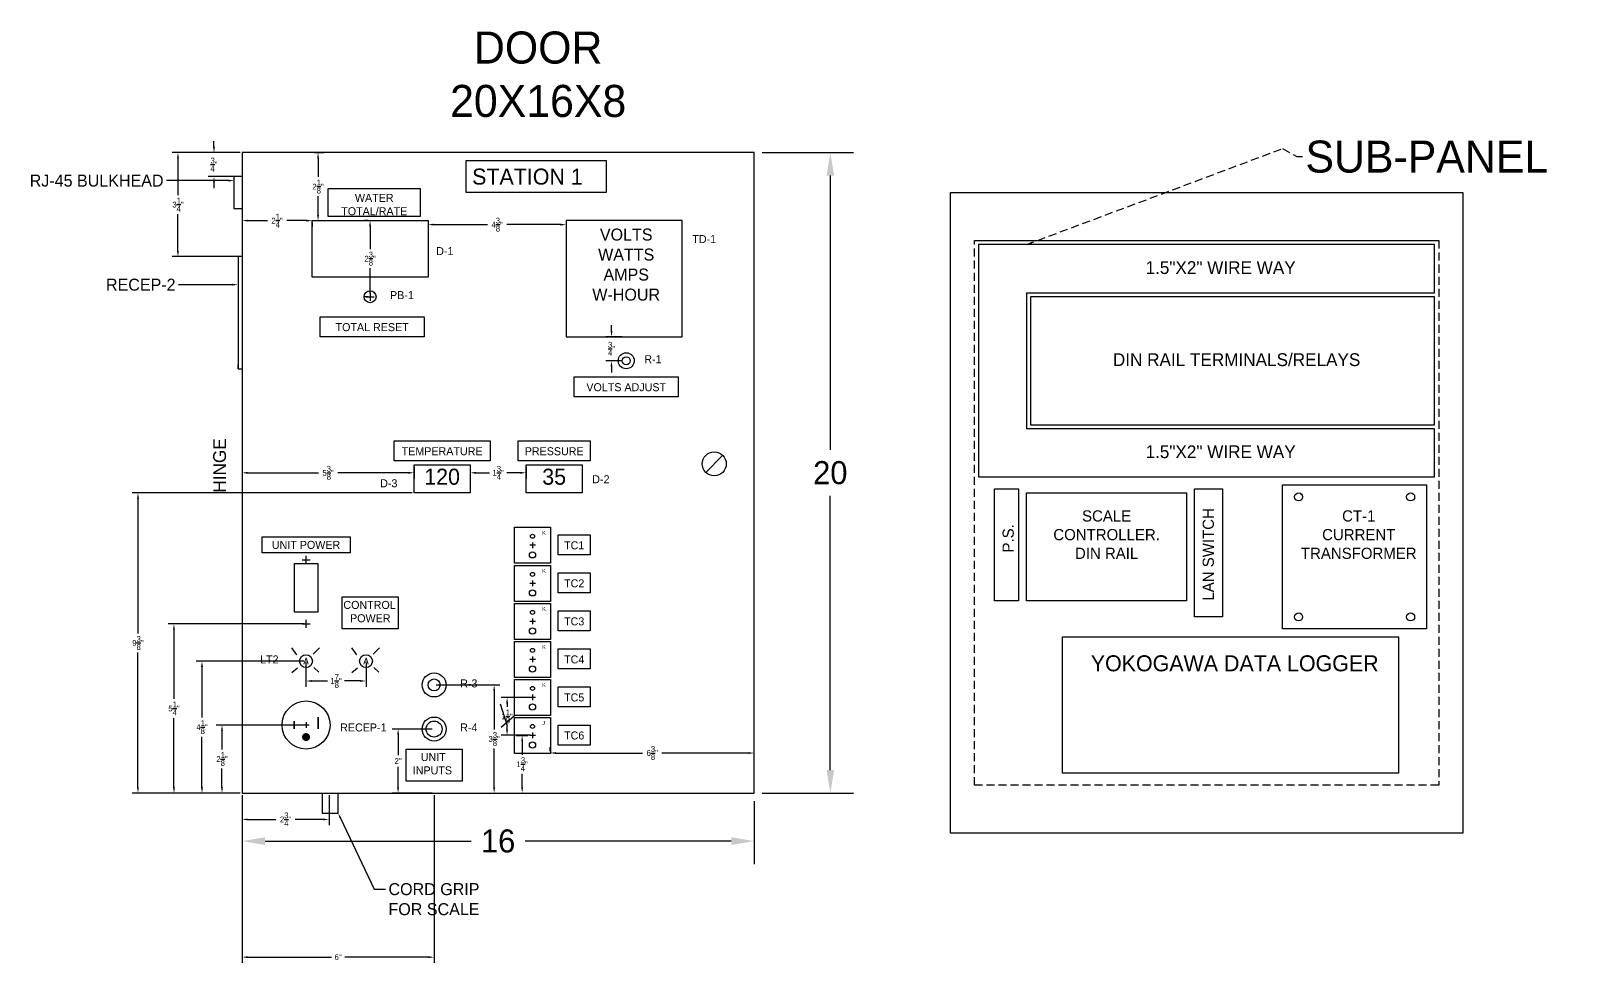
# Model space of a CAD drawing. Extents: x -159 to 139, y -25 to 155.
# Drawn here: x -159.21 to -110.74, y 65.57 to 94.67 of the extents above; entities that cross this region are included whole.
import ezdxf
from ezdxf import colors
from ezdxf.entities.mleader import LeaderData, LeaderLine
from ezdxf.enums import TextEntityAlignment as Align
from ezdxf.math import Vec2, Vec3

# ---------------------------------------------------------------- set-up
doc = ezdxf.new("R2010")
doc.units = 0
doc.header["$MEASUREMENT"] = 0
doc.linetypes.add('HIDDEN', pattern=[0.375, 0.25, -0.125])
doc.layers.get('0').update_dxf_attribs({"linetype": 'CONTINUOUS'})
doc.layers.get('DEFPOINTS').update_dxf_attribs({"linetype": 'CONTINUOUS'})
for name, color, linetype in [('COMP', 3, 'CONTINUOUS'), ('DEVICE', 5, 'CONTINUOUS'), ('DIM', 32, 'CONTINUOUS'), ('ELEC', 1, 'CONTINUOUS'), ('HIDDEN', 3, 'HIDDEN'), ('TEXT', 4, 'CONTINUOUS')]:
    doc.layers.add(name, color=color, linetype=linetype)
doc.styles.add('ROMANS', font='romans')
doc.dimstyles.get("Standard").update_dxf_attribs({"dimtxt": 0.18, "dimasz": 0.18, "dimexe": 0.18, "dimexo": 0.0625, "dimgap": 0.09, "dimtad": 0, "dimtih": 1, "dimtoh": 1, "dimdec": 3, "dimzin": 0, "dimdsep": 46, "dimlunit": 4, "dimtxsty": 'Standard', "dimcen": 0.09, "dimadec": 0, "dimazin": 0, "dimtfac": 1, "dimtdec": 3, "dimtofl": 0, "dimtmove": 0, "dimatfit": 3, "dimfxl": 1, "dimtolj": 1, "dimtzin": 0, "dimarcsym": 0})
doc.dimstyles.new('STANDARD_WS', dxfattribs={"dimscale": 20, "dimtxt": 0.18, "dimasz": 0.18, "dimexe": 0.18, "dimexo": 0.0625, "dimgap": 0.09, "dimtad": 0, "dimtih": 1, "dimtoh": 1, "dimdec": 4, "dimzin": 0, "dimdsep": 46, "dimlunit": 4, "dimtxsty": 'Standard', "dimcen": 0.09, "dimadec": 0, "dimazin": 0, "dimtfac": 1, "dimtdec": 4, "dimtofl": 0, "dimtmove": 0, "dimatfit": 3, "dimfxl": 1, "dimfrac": 2, "dimtolj": 1, "dimtzin": 0, "dimarcsym": 0})

# ---------------------------------------------------------------- blocks, each defined once
blk = doc.blocks.new('TIE')
at = {"const_width": 0.0625}
blk.add_lwpolyline([(-0.03125, 0, 1), (0.03125, 0, 1), (-0.03125, 0, 1)], format="xyb", dxfattribs=at)
blk = doc.blocks.new('*U26')
at = {"layer": 'ELEC'}
for p, q in [((0.095, 0), (-0.085, 0)), ((0, 0.093), (0, -0.085))]:
    blk.add_line(p, q, dxfattribs=at)
blk.add_lwpolyline([(-0.562, 0.562), (0.562, 0.562), (0.562, -0.562), (-0.562, -0.562)], close=True, dxfattribs=at)
for centre, radius in [((0, 0.281), 0.0625), ((0, -0.298), 0.0964)]:
    blk.add_circle(centre, radius, dxfattribs=at)
blk = doc.blocks.new('*U27')
at = {"layer": 'COMP', "color": 0, "linetype": 'ByBlock', "lineweight": -2, "transparency": 16777216}
for p in [(0, 5.9375), (0, 4.75), (0, 3.5625), (0, 2.375), (0, 1.1875), (0, 0)]:
    blk.add_blockref('*U26', p, dxfattribs=at)
blk = doc.blocks.new('*D28')
at = {"layer": 'COMP', "color": 0, "lineweight": -2, "transparency": 16777216}
for p, q in [((-152.625, 70.625), (-152.625, 68.655)), ((-136.625, 70.625), (-136.625, 68.655)), ((-151.905, 69.375), (-145.465, 69.375)), ((-137.345, 69.375), (-143.785, 69.375))]:
    blk.add_line(p, q, dxfattribs=at)
at = {"layer": 'COMP', "color": 0, "transparency": 16777216}
for points in [[(-151.905, 69.495), (-151.905, 69.255), (-152.625, 69.375)], [(-137.345, 69.495), (-137.345, 69.255), (-136.625, 69.375)]]:
    blk.add_solid(points, dxfattribs=at)
at = {"layer": 'DEFPOINTS', "color": 0, "transparency": 16777216}
for p in [(-152.625, 70.875), (-136.625, 70.875), (-136.625, 69.375)]:
    blk.add_point(p, dxfattribs=at)
at = {"layer": 'COMP', "color": 0, "transparency": 16777216, "insert": (-144.625, 69.375), "char_height": 0.72, "attachment_point": 5}
blk.add_mtext('\\A1;16', dxfattribs=at)
blk = doc.blocks.new('*D29')
at = {"layer": 'COMP', "color": 0, "lineweight": -2, "transparency": 16777216}
for p, q in [((-136.375, 90.875), (-133.53, 90.875)), ((-134.25, 90.155), (-134.25, 81.595)), ((-134.25, 71.595), (-134.25, 80.155)), ((-136.375, 70.875), (-133.53, 70.875))]:
    blk.add_line(p, q, dxfattribs=at)
at = {"layer": 'COMP', "color": 0, "transparency": 16777216}
for points in [[(-134.37, 90.155), (-134.13, 90.155), (-134.25, 90.875)], [(-134.37, 71.595), (-134.13, 71.595), (-134.25, 70.875)]]:
    blk.add_solid(points, dxfattribs=at)
at = {"layer": 'DEFPOINTS', "color": 0, "transparency": 16777216}
for p in [(-136.625, 90.875), (-134.25, 90.875), (-136.625, 70.875)]:
    blk.add_point(p, dxfattribs=at)
at = {"layer": 'COMP', "color": 0, "transparency": 16777216, "insert": (-134.25, 80.875), "char_height": 0.72, "attachment_point": 5}
blk.add_mtext('\\A1;20', dxfattribs=at)
blk = doc.blocks.new('*D35')
at = {"layer": 'DEFPOINTS', "color": 0, "transparency": 16777216}
for p in [(-152.625, 90.875), (-153.5, 90.125), (-152.625, 90.125)]:
    blk.add_point(p, dxfattribs=at)
at = {"layer": 'DIM', "color": 0, "lineweight": -2, "transparency": 16777216}
for p, q in [((-153.5, 91.055), (-153.5, 91.235)), ((-152.688, 90.875), (-153.68, 90.875)), ((-152.688, 90.125), (-153.68, 90.125)), ((-153.5, 89.945), (-153.5, 89.765))]:
    blk.add_line(p, q, dxfattribs=at)
at = {"layer": 'DIM', "color": 0, "transparency": 16777216}
for points in [[(-153.53, 91.055), (-153.47, 91.055), (-153.5, 90.875)], [(-153.53, 89.945), (-153.47, 89.945), (-153.5, 90.125)]]:
    blk.add_solid(points, dxfattribs=at)
at = {"layer": 'DIM', "color": 0, "transparency": 16777216, "insert": (-153.5, 90.5), "char_height": 0.18, "attachment_point": 5}
blk.add_mtext('\\A1;{\\H1.000000x;\\S3/4;}"', dxfattribs=at)
blk = doc.blocks.new('*D36')
at = {"layer": 'DEFPOINTS', "color": 0, "transparency": 16777216}
for p in [(-152.625, 90.875), (-154.625, 87.625), (-152.625, 87.625)]:
    blk.add_point(p, dxfattribs=at)
at = {"layer": 'DIM', "color": 0, "lineweight": -2, "transparency": 16777216}
for p, q in [((-152.687, 90.875), (-154.805, 90.875)), ((-154.625, 90.695), (-154.625, 89.55)), ((-154.625, 87.805), (-154.625, 88.95)), ((-152.687, 87.625), (-154.805, 87.625))]:
    blk.add_line(p, q, dxfattribs=at)
at = {"layer": 'DIM', "color": 0, "transparency": 16777216}
for points in [[(-154.655, 90.695), (-154.595, 90.695), (-154.625, 90.875)], [(-154.655, 87.805), (-154.595, 87.805), (-154.625, 87.625)]]:
    blk.add_solid(points, dxfattribs=at)
at = {"layer": 'DIM', "color": 0, "transparency": 16777216, "insert": (-154.625, 89.25), "char_height": 0.18, "attachment_point": 5}
blk.add_mtext('\\A1;3{\\H1.000000x;\\S1/4;}"', dxfattribs=at)
blk = doc.blocks.new('*D37')
at = {"layer": 'DEFPOINTS', "color": 0, "transparency": 16777216}
for p in [(-153.25, 73), (-150.625, 73), (-152.625, 70.875)]:
    blk.add_point(p, dxfattribs=at)
at = {"layer": 'DIM', "color": 0, "lineweight": -2, "transparency": 16777216}
for p, q in [((-150.687, 73), (-153.43, 73)), ((-153.25, 72.82), (-153.25, 72.238)), ((-153.25, 71.055), (-153.25, 71.638)), ((-152.687, 70.875), (-153.43, 70.875))]:
    blk.add_line(p, q, dxfattribs=at)
at = {"layer": 'DIM', "color": 0, "transparency": 16777216}
for points in [[(-153.28, 72.82), (-153.22, 72.82), (-153.25, 73)], [(-153.28, 71.055), (-153.22, 71.055), (-153.25, 70.875)]]:
    blk.add_solid(points, dxfattribs=at)
at = {"layer": 'DIM', "color": 0, "transparency": 16777216, "insert": (-153.25, 71.938), "char_height": 0.18, "attachment_point": 5}
blk.add_mtext('\\A1;2{\\H1.000000x;\\S1/8;}"', dxfattribs=at)
blk = doc.blocks.new('*D38')
at = {"layer": 'DEFPOINTS', "color": 0, "transparency": 16777216}
for p in [(-153.875, 74.994), (-150.627, 74.994), (-152.625, 70.875)]:
    blk.add_point(p, dxfattribs=at)
at = {"layer": 'DIM', "color": 0, "lineweight": -2, "transparency": 16777216}
for p, q in [((-150.689, 74.994), (-154.055, 74.994)), ((-153.875, 74.814), (-153.875, 73.234)), ((-153.875, 71.055), (-153.875, 72.634)), ((-152.687, 70.875), (-154.055, 70.875))]:
    blk.add_line(p, q, dxfattribs=at)
at = {"layer": 'DIM', "color": 0, "transparency": 16777216}
for points in [[(-153.905, 74.814), (-153.845, 74.814), (-153.875, 74.994)], [(-153.905, 71.055), (-153.845, 71.055), (-153.875, 70.875)]]:
    blk.add_solid(points, dxfattribs=at)
at = {"layer": 'DIM', "color": 0, "transparency": 16777216, "insert": (-153.875, 72.934), "char_height": 0.18, "attachment_point": 5}
blk.add_mtext('\\A1;4{\\H1.000000x;\\S1/8;}"', dxfattribs=at)
blk = doc.blocks.new('*D39')
at = {"layer": 'DEFPOINTS', "color": 0, "transparency": 16777216}
for p in [(-150.625, 76.155), (-154.75, 70.875), (-152.625, 70.875)]:
    blk.add_point(p, dxfattribs=at)
at = {"layer": 'DIM', "color": 0, "lineweight": -2, "transparency": 16777216}
for p, q in [((-150.688, 76.155), (-154.93, 76.155)), ((-154.75, 75.975), (-154.75, 73.815)), ((-154.75, 71.055), (-154.75, 73.215)), ((-152.687, 70.875), (-154.93, 70.875))]:
    blk.add_line(p, q, dxfattribs=at)
at = {"layer": 'DIM', "color": 0, "transparency": 16777216}
for points in [[(-154.78, 75.975), (-154.72, 75.975), (-154.75, 76.155)], [(-154.78, 71.055), (-154.72, 71.055), (-154.75, 70.875)]]:
    blk.add_solid(points, dxfattribs=at)
at = {"layer": 'DIM', "color": 0, "transparency": 16777216, "insert": (-154.75, 73.515), "char_height": 0.18, "attachment_point": 5}
blk.add_mtext('\\A1;5{\\H1.000000x;\\S1/4;}"', dxfattribs=at)
blk = doc.blocks.new('*D40')
at = {"layer": 'DEFPOINTS', "color": 0, "transparency": 16777216}
for p in [(-150.627, 74.994), (-148.752, 74.994), (-148.752, 74.375)]:
    blk.add_point(p, dxfattribs=at)
at = {"layer": 'DIM', "color": 0, "lineweight": -2, "transparency": 16777216}
for p, q in [((-150.627, 74.931), (-150.627, 74.195)), ((-148.752, 74.931), (-148.752, 74.195)), ((-150.447, 74.375), (-149.959, 74.375)), ((-148.932, 74.375), (-149.419, 74.375))]:
    blk.add_line(p, q, dxfattribs=at)
at = {"layer": 'DIM', "color": 0, "transparency": 16777216}
for points in [[(-150.447, 74.405), (-150.447, 74.345), (-150.627, 74.375)], [(-148.932, 74.405), (-148.932, 74.345), (-148.752, 74.375)]]:
    blk.add_solid(points, dxfattribs=at)
at = {"layer": 'DIM', "color": 0, "transparency": 16777216, "insert": (-149.689, 74.375), "char_height": 0.18, "attachment_point": 5}
blk.add_mtext('\\A1;1{\\H1.000000x;\\S7/8;}"', dxfattribs=at)
blk = doc.blocks.new('*D41')
at = {"layer": 'DEFPOINTS', "color": 0, "transparency": 16777216}
for p in [(-147.75, 72.875), (-146.625, 72.875), (-146.625, 70.875)]:
    blk.add_point(p, dxfattribs=at)
at = {"layer": 'DIM', "color": 0, "lineweight": -2, "transparency": 16777216}
for p, q in [((-146.6875, 72.875), (-147.93, 72.875)), ((-147.75, 72.695), (-147.75, 72.055)), ((-147.75, 71.055), (-147.75, 71.695)), ((-146.6875, 70.875), (-147.93, 70.875))]:
    blk.add_line(p, q, dxfattribs=at)
at = {"layer": 'DIM', "color": 0, "transparency": 16777216}
for points in [[(-147.78, 72.695), (-147.72, 72.695), (-147.75, 72.875)], [(-147.78, 71.055), (-147.72, 71.055), (-147.75, 70.875)]]:
    blk.add_solid(points, dxfattribs=at)
at = {"layer": 'DIM', "color": 0, "transparency": 16777216, "insert": (-147.75, 71.875), "char_height": 0.18, "attachment_point": 5}
blk.add_mtext('\\A1;2"', dxfattribs=at)
blk = doc.blocks.new('*D42')
at = {"layer": 'DEFPOINTS', "color": 0, "transparency": 16777216}
for p in [(-146.625, 74.25), (-144.75, 74.25), (-146.625, 70.875)]:
    blk.add_point(p, dxfattribs=at)
at = {"layer": 'DIM', "color": 0, "lineweight": -2, "transparency": 16777216}
for p, q in [((-146.5625, 74.25), (-144.57, 74.25)), ((-144.75, 74.07), (-144.75, 72.8625)), ((-144.75, 71.055), (-144.75, 72.2625)), ((-146.5625, 70.875), (-144.57, 70.875))]:
    blk.add_line(p, q, dxfattribs=at)
at = {"layer": 'DIM', "color": 0, "transparency": 16777216}
for points in [[(-144.78, 74.07), (-144.72, 74.07), (-144.75, 74.25)], [(-144.78, 71.055), (-144.72, 71.055), (-144.75, 70.875)]]:
    blk.add_solid(points, dxfattribs=at)
at = {"layer": 'DIM', "color": 0, "transparency": 16777216, "insert": (-144.75, 72.5625), "char_height": 0.18, "attachment_point": 5}
blk.add_mtext('\\A1;3{\\H1.000000x;\\S3/8;}"', dxfattribs=at)
blk = doc.blocks.new('*D43')
at = {"layer": 'DEFPOINTS', "color": 0, "transparency": 16777216}
for p in [(-144.125, 72.672), (-143.875, 72.672), (-144.125, 70.875)]:
    blk.add_point(p, dxfattribs=at)
at = {"layer": 'DIM', "color": 0, "lineweight": -2, "transparency": 16777216}
for p, q in [((-144.062, 72.672), (-143.695, 72.672)), ((-143.875, 72.492), (-143.875, 72.074)), ((-143.875, 71.055), (-143.875, 71.474)), ((-144.062, 70.875), (-143.695, 70.875))]:
    blk.add_line(p, q, dxfattribs=at)
at = {"layer": 'DIM', "color": 0, "transparency": 16777216}
for points in [[(-143.905, 72.492), (-143.845, 72.492), (-143.875, 72.672)], [(-143.905, 71.055), (-143.845, 71.055), (-143.875, 70.875)]]:
    blk.add_solid(points, dxfattribs=at)
at = {"layer": 'DIM', "color": 0, "transparency": 16777216, "insert": (-143.875, 71.774), "char_height": 0.18, "attachment_point": 5}
blk.add_mtext('\\A1;1{\\H1.000000x;\\S3/4;}"', dxfattribs=at)
blk = doc.blocks.new('*D44')
at = {"layer": 'DEFPOINTS', "color": 0, "transparency": 16777216}
for p in [(-143, 72.125), (-136.625, 72.125), (-136.625, 72.125)]:
    blk.add_point(p, dxfattribs=at)
at = {"layer": 'DIM', "color": 0, "lineweight": -2, "transparency": 16777216}
for p, q in [((-143, 72.1875), (-143, 72.305)), ((-136.625, 72.1875), (-136.625, 72.305)), ((-142.82, 72.125), (-140.1125, 72.125)), ((-136.805, 72.125), (-139.5125, 72.125))]:
    blk.add_line(p, q, dxfattribs=at)
at = {"layer": 'DIM', "color": 0, "transparency": 16777216}
for points in [[(-142.82, 72.155), (-142.82, 72.095), (-143, 72.125)], [(-136.805, 72.155), (-136.805, 72.095), (-136.625, 72.125)]]:
    blk.add_solid(points, dxfattribs=at)
at = {"layer": 'DIM', "color": 0, "transparency": 16777216, "insert": (-139.8125, 72.125), "char_height": 0.18, "attachment_point": 5}
blk.add_mtext('\\A1;6{\\H1.000000x;\\S3/8;}"', dxfattribs=at)
blk = doc.blocks.new('*D45')
at = {"layer": 'DEFPOINTS', "color": 0, "transparency": 16777216}
for p in [(-152.625, 70.875), (-146.625, 70.875), (-146.625, 65.75)]:
    blk.add_point(p, dxfattribs=at)
at = {"layer": 'DIM', "color": 0, "lineweight": -2, "transparency": 16777216}
for p, q in [((-152.625, 70.8125), (-152.625, 65.57)), ((-146.625, 70.8125), (-146.625, 65.57)), ((-152.445, 65.75), (-149.835, 65.75)), ((-146.805, 65.75), (-149.415, 65.75))]:
    blk.add_line(p, q, dxfattribs=at)
at = {"layer": 'DIM', "color": 0, "transparency": 16777216}
for points in [[(-152.445, 65.78), (-152.445, 65.72), (-152.625, 65.75)], [(-146.805, 65.78), (-146.805, 65.72), (-146.625, 65.75)]]:
    blk.add_solid(points, dxfattribs=at)
at = {"layer": 'DIM', "color": 0, "transparency": 16777216, "insert": (-149.625, 65.75), "char_height": 0.18, "attachment_point": 5}
blk.add_mtext('\\A1;6"', dxfattribs=at)
blk = doc.blocks.new('*D46')
at = {"layer": 'DEFPOINTS', "color": 0, "transparency": 16777216}
for p in [(-155.875, 80.25), (-147.25, 80.25), (-152.625, 70.875)]:
    blk.add_point(p, dxfattribs=at)
at = {"layer": 'DIM', "color": 0, "lineweight": -2, "transparency": 16777216}
for p, q in [((-147.312, 80.25), (-156.055, 80.25)), ((-155.875, 80.07), (-155.875, 75.862)), ((-155.875, 71.055), (-155.875, 75.262)), ((-152.687, 70.875), (-156.055, 70.875))]:
    blk.add_line(p, q, dxfattribs=at)
at = {"layer": 'DIM', "color": 0, "transparency": 16777216}
for points in [[(-155.905, 80.07), (-155.845, 80.07), (-155.875, 80.25)], [(-155.905, 71.055), (-155.845, 71.055), (-155.875, 70.875)]]:
    blk.add_solid(points, dxfattribs=at)
at = {"layer": 'DIM', "color": 0, "transparency": 16777216, "insert": (-155.875, 75.562), "char_height": 0.18, "attachment_point": 5}
blk.add_mtext('\\A1;9{\\H1.000000x;\\S3/8;}"', dxfattribs=at)
blk = doc.blocks.new('*D47')
at = {"layer": 'DEFPOINTS', "color": 0, "transparency": 16777216}
for p in [(-152.625, 81.125), (-147.25, 81.125), (-152.625, 80.875)]:
    blk.add_point(p, dxfattribs=at)
at = {"layer": 'DIM', "color": 0, "lineweight": -2, "transparency": 16777216}
for p, q in [((-152.625, 81.062), (-152.625, 80.695)), ((-147.25, 81.062), (-147.25, 80.695)), ((-152.445, 80.875), (-150.237, 80.875)), ((-147.43, 80.875), (-149.637, 80.875))]:
    blk.add_line(p, q, dxfattribs=at)
at = {"layer": 'DIM', "color": 0, "transparency": 16777216}
for points in [[(-152.445, 80.905), (-152.445, 80.845), (-152.625, 80.875)], [(-147.43, 80.905), (-147.43, 80.845), (-147.25, 80.875)]]:
    blk.add_solid(points, dxfattribs=at)
at = {"layer": 'DIM', "color": 0, "transparency": 16777216, "insert": (-149.937, 80.875), "char_height": 0.18, "attachment_point": 5}
blk.add_mtext('\\A1;5{\\H1.000000x;\\S3/8;}"', dxfattribs=at)
blk = doc.blocks.new('*D48')
at = {"layer": 'DEFPOINTS', "color": 0, "transparency": 16777216}
for p in [(-145.5, 81.125), (-143.75, 81.125), (-143.75, 80.875)]:
    blk.add_point(p, dxfattribs=at)
at = {"layer": 'DIM', "color": 0, "lineweight": -2, "transparency": 16777216}
for p, q in [((-145.5, 81.062), (-145.5, 80.695)), ((-143.75, 81.062), (-143.75, 80.695)), ((-145.32, 80.875), (-144.895, 80.875)), ((-143.93, 80.875), (-144.355, 80.875))]:
    blk.add_line(p, q, dxfattribs=at)
at = {"layer": 'DIM', "color": 0, "transparency": 16777216}
for points in [[(-145.32, 80.905), (-145.32, 80.845), (-145.5, 80.875)], [(-143.93, 80.905), (-143.93, 80.845), (-143.75, 80.875)]]:
    blk.add_solid(points, dxfattribs=at)
at = {"layer": 'DIM', "color": 0, "transparency": 16777216, "insert": (-144.625, 80.875), "char_height": 0.18, "attachment_point": 5}
blk.add_mtext('\\A1;1{\\H1.000000x;\\S3/4;}"', dxfattribs=at)
blk = doc.blocks.new('*D49')
at = {"layer": 'DEFPOINTS', "color": 0, "transparency": 16777216}
for p in [(-150.435, 90.875), (-150.25, 90.875), (-150.435, 88.75)]:
    blk.add_point(p, dxfattribs=at)
at = {"layer": 'DIM', "color": 0, "lineweight": -2, "transparency": 16777216}
for p, q in [((-150.373, 90.875), (-150.07, 90.875)), ((-150.25, 90.695), (-150.25, 90.113)), ((-150.25, 88.93), (-150.25, 89.513)), ((-150.373, 88.75), (-150.07, 88.75))]:
    blk.add_line(p, q, dxfattribs=at)
at = {"layer": 'DIM', "color": 0, "transparency": 16777216}
for points in [[(-150.28, 90.695), (-150.22, 90.695), (-150.25, 90.875)], [(-150.28, 88.93), (-150.22, 88.93), (-150.25, 88.75)]]:
    blk.add_solid(points, dxfattribs=at)
at = {"layer": 'DIM', "color": 0, "transparency": 16777216, "insert": (-150.25, 89.813), "char_height": 0.18, "attachment_point": 5}
blk.add_mtext('\\A1;2{\\H1.000000x;\\S1/8;}"', dxfattribs=at)
blk = doc.blocks.new('*D50')
at = {"layer": 'DEFPOINTS', "color": 0, "transparency": 16777216}
for p in [(-152.625, 88.75), (-152.625, 88.75), (-150.435, 88.75)]:
    blk.add_point(p, dxfattribs=at)
at = {"layer": 'DIM', "color": 0, "lineweight": -2, "transparency": 16777216}
for p, q in [((-152.445, 88.75), (-151.83, 88.75)), ((-150.615, 88.75), (-151.23, 88.75)), ((-152.625, 88.688), (-152.625, 88.57)), ((-150.435, 88.688), (-150.435, 88.57))]:
    blk.add_line(p, q, dxfattribs=at)
at = {"layer": 'DIM', "color": 0, "transparency": 16777216}
for points in [[(-152.445, 88.78), (-152.445, 88.72), (-152.625, 88.75)], [(-150.615, 88.78), (-150.615, 88.72), (-150.435, 88.75)]]:
    blk.add_solid(points, dxfattribs=at)
at = {"layer": 'DIM', "color": 0, "transparency": 16777216, "insert": (-151.53, 88.75), "char_height": 0.18, "attachment_point": 5}
blk.add_mtext('\\A1;2{\\H1.000000x;\\S1/4;}"', dxfattribs=at)
blk = doc.blocks.new('*D51')
at = {"layer": 'DEFPOINTS', "color": 0, "transparency": 16777216}
for p in [(-146.815, 88.75), (-142.5, 88.75), (-142.5, 88.625)]:
    blk.add_point(p, dxfattribs=at)
at = {"layer": 'DIM', "color": 0, "lineweight": -2, "transparency": 16777216}
for p, q in [((-146.815, 88.688), (-146.815, 88.445)), ((-146.635, 88.625), (-144.957, 88.625)), ((-142.68, 88.625), (-144.357, 88.625)), ((-142.5, 88.688), (-142.5, 88.445))]:
    blk.add_line(p, q, dxfattribs=at)
at = {"layer": 'DIM', "color": 0, "transparency": 16777216}
for points in [[(-146.635, 88.655), (-146.635, 88.595), (-146.815, 88.625)], [(-142.68, 88.655), (-142.68, 88.595), (-142.5, 88.625)]]:
    blk.add_solid(points, dxfattribs=at)
at = {"layer": 'DIM', "color": 0, "transparency": 16777216, "insert": (-144.657, 88.625), "char_height": 0.18, "attachment_point": 5}
blk.add_mtext('\\A1;4{\\H1.000000x;\\S3/8;}"', dxfattribs=at)
blk = doc.blocks.new('*D52')
at = {"layer": 'DEFPOINTS', "color": 0, "transparency": 16777216}
for p in [(-148.625, 88.75), (-148.625, 88.75), (-148.625, 86.375)]:
    blk.add_point(p, dxfattribs=at)
at = {"layer": 'DIM', "color": 0, "lineweight": -2, "transparency": 16777216}
for p, q in [((-148.6875, 88.75), (-148.805, 88.75)), ((-148.625, 88.57), (-148.625, 87.8625)), ((-148.625, 86.555), (-148.625, 87.2625)), ((-148.6875, 86.375), (-148.805, 86.375))]:
    blk.add_line(p, q, dxfattribs=at)
at = {"layer": 'DIM', "color": 0, "transparency": 16777216}
for points in [[(-148.655, 88.57), (-148.595, 88.57), (-148.625, 88.75)], [(-148.655, 86.555), (-148.595, 86.555), (-148.625, 86.375)]]:
    blk.add_solid(points, dxfattribs=at)
at = {"layer": 'DIM', "color": 0, "transparency": 16777216, "insert": (-148.625, 87.5625), "char_height": 0.18, "attachment_point": 5}
blk.add_mtext('\\A1;2{\\H1.000000x;\\S3/8;}"', dxfattribs=at)
blk = doc.blocks.new('*D53')
at = {"layer": 'DEFPOINTS', "color": 0, "transparency": 16777216}
for p in [(-140.687, 85.125), (-141.084, 84.372), (-140.687, 84.372)]:
    blk.add_point(p, dxfattribs=at)
at = {"layer": 'DIM', "color": 0, "lineweight": -2, "transparency": 16777216}
for p, q in [((-141.084, 85.305), (-141.084, 85.485)), ((-140.75, 85.125), (-141.264, 85.125)), ((-140.75, 84.372), (-141.264, 84.372)), ((-141.084, 84.192), (-141.084, 84.012))]:
    blk.add_line(p, q, dxfattribs=at)
at = {"layer": 'DIM', "color": 0, "transparency": 16777216}
for points in [[(-141.114, 85.305), (-141.054, 85.305), (-141.084, 85.125)], [(-141.114, 84.192), (-141.054, 84.192), (-141.084, 84.372)]]:
    blk.add_solid(points, dxfattribs=at)
at = {"layer": 'DIM', "color": 0, "transparency": 16777216, "insert": (-141.084, 84.748), "char_height": 0.18, "attachment_point": 5}
blk.add_mtext('\\A1;{\\H1.000000x;\\S3/4;}"', dxfattribs=at)
blk = doc.blocks.new('*D54')
at = {"layer": 'DEFPOINTS', "color": 0, "transparency": 16777216}
for p in [(-152.625, 70.875), (-149.905, 70.875), (-149.905, 70.051)]:
    blk.add_point(p, dxfattribs=at)
at = {"layer": 'DIM', "color": 0, "lineweight": -2, "transparency": 16777216}
for p, q in [((-152.625, 70.812), (-152.625, 69.871)), ((-149.905, 70.812), (-149.905, 69.871)), ((-152.445, 70.051), (-151.565, 70.051)), ((-150.085, 70.051), (-150.965, 70.051))]:
    blk.add_line(p, q, dxfattribs=at)
at = {"layer": 'DIM', "color": 0, "transparency": 16777216}
for points in [[(-152.445, 70.081), (-152.445, 70.021), (-152.625, 70.051)], [(-150.085, 70.081), (-150.085, 70.021), (-149.905, 70.051)]]:
    blk.add_solid(points, dxfattribs=at)
at = {"layer": 'DIM', "color": 0, "transparency": 16777216, "insert": (-151.265, 70.051), "char_height": 0.18, "attachment_point": 5}
blk.add_mtext('\\A1;2{\\H1.000000x;\\S3/4;}"', dxfattribs=at)
blk = doc.blocks.new('*D55')
at = {"layer": 'DEFPOINTS', "color": 0, "transparency": 16777216}
for p in [(-144.346, 73.861), (-143.547, 73.861), (-143.552, 72.678)]:
    blk.add_point(p, dxfattribs=at)
at = {"layer": 'DIM', "color": 0, "lineweight": -2, "transparency": 16777216}
for p, q in [((-143.61, 73.861), (-144.526, 73.861)), ((-144.346, 73.681), (-144.346, 73.569)), ((-144.346, 72.858), (-144.346, 72.969)), ((-143.615, 72.678), (-144.526, 72.678))]:
    blk.add_line(p, q, dxfattribs=at)
at = {"layer": 'DIM', "color": 0, "transparency": 16777216}
for points in [[(-144.376, 73.681), (-144.316, 73.681), (-144.346, 73.861)], [(-144.376, 72.858), (-144.316, 72.858), (-144.346, 72.678)]]:
    blk.add_solid(points, dxfattribs=at)
at = {"layer": 'DIM', "color": 0, "transparency": 16777216, "insert": (-144.346, 73.269), "char_height": 0.18, "attachment_point": 5}
blk.add_mtext('\\A1;1{\\H1.000000x;\\S1/8;}"', dxfattribs=at)

msp = doc.modelspace()

# ---------------------------------------------------------------- linework, layer by layer
at = {"layer": 'COMP'}
for p, q in [((-152.625, 90.125), (-152.875, 90.125)), ((-152.875, 90.125), (-152.875, 89.125)), ((-152.625, 90.125), (-152.625, 90)), ((-152.875, 89.125), (-152.625, 89.125)), ((-150.435, 88.75), (-146.815, 88.75)), ((-150.435, 86.98), (-150.435, 88.75)), ((-146.815, 88.75), (-146.815, 86.98)), ((-129.75, 88.125), (-115.25, 88.125)), ((-152.625, 87.625), (-152.75, 87.625)), ((-152.75, 87.625), (-152.75, 84.125)), ((-146.815, 86.98), (-150.435, 86.98)), ((-148.75198, 86.375), (-148.50198, 86.375)), ((-148.62698, 86.5), (-148.62698, 86.25)), ((-152.75, 84.125), (-152.75, 84.25)), ((-152.75, 84.125), (-152.625, 84.125)), ((-137.625, 81.405), (-138.14017, 80.88983)), ((-150.75, 78.155), (-150.5, 78.155)), ((-150.625, 78.03), (-150.625, 78.28)), ((-150.75, 76.155), (-150.5, 76.155)), ((-150.625, 76.03), (-150.625, 76.28)), ((-150.91109, 75.18726), (-151.07235, 75.40497)), ((-150.40511, 75.21145), (-150.20353, 75.40497)), ((-149.03609, 75.18726), (-149.19735, 75.40497)), ((-148.53011, 75.21145), (-148.32853, 75.40497)), ((-150.89093, 74.77604), (-151.07235, 74.6309)), ((-150.38495, 74.80023), (-150.22369, 74.65509)), ((-149.01593, 74.77604), (-149.19735, 74.6309)), ((-148.50995, 74.80023), (-148.34869, 74.65509)), ((-150.52991, 73), (-150.70971, 73)), ((-150.625, 73.09283), (-150.625, 72.91535)), ((-150.125, 70.875), (-150.125, 70.25)), ((-149.625, 70.25), (-149.625, 70.875)), ((-150.125, 70.25), (-149.625, 70.25))]:
    msp.add_line(p, q, dxfattribs=at)
for points in [[(-152.625, 70.875), (-136.625, 70.875), (-136.625, 90.875), (-152.625, 90.875)], [(-145.625, 90.625), (-141.25, 90.625), (-141.25, 89.625), (-145.625, 89.625)], [(-149.935, 89.75), (-147.06, 89.75), (-147.06, 88.875), (-149.935, 88.875)], [(-142.5, 85.125), (-138.875, 85.125), (-138.875, 88.75), (-142.5, 88.75)], [(-150.185, 85.75), (-146.935, 85.75), (-146.935, 85.125), (-150.185, 85.125)], [(-142.25, 83.875), (-139, 83.875), (-139, 83.25), (-142.25, 83.25)], [(-147.875, 81.875), (-144.875, 81.875), (-144.875, 81.25), (-147.875, 81.25)], [(-144, 81.875), (-141.75, 81.875), (-141.75, 81.25), (-144, 81.25)], [(-147.25, 81.125), (-145.5, 81.125), (-145.5, 80.25), (-147.25, 80.25)], [(-143.75, 81.125), (-142, 81.125), (-142, 80.25), (-143.75, 80.25)], [(-120.125, 80.5), (-115.625, 80.5), (-115.625, 76), (-120.125, 76)], [(-129.125, 80.375), (-128.375, 80.375), (-128.375, 76.875), (-129.125, 76.875)], [(-128.125, 76.875), (-128.125, 80.25), (-123.125, 80.25), (-123.125, 76.875)], [(-122.875, 80.375), (-122, 80.375), (-122, 76.375), (-122.875, 76.375)], [(-152, 78.875), (-149.25, 78.875), (-149.25, 78.375), (-152, 78.375)], [(-142.75, 78.9375), (-141.75, 78.9375), (-141.75, 78.3125), (-142.75, 78.3125)], [(-151, 76.53), (-150.25, 76.53), (-150.25, 78.03), (-151, 78.03)], [(-142.75, 77.75), (-141.75, 77.75), (-141.75, 77.125), (-142.75, 77.125)], [(-149.5, 77), (-147.75, 77), (-147.75, 76), (-149.5, 76)], [(-142.75, 76.5625), (-141.75, 76.5625), (-141.75, 75.9375), (-142.75, 75.9375)], [(-142.75, 75.375), (-141.75, 75.375), (-141.75, 74.75), (-142.75, 74.75)], [(-142.75, 74.1875), (-141.75, 74.1875), (-141.75, 73.5625), (-142.75, 73.5625)], [(-142.75, 73), (-141.75, 73), (-141.75, 72.375), (-142.75, 72.375)], [(-147.5, 72.25), (-145.75, 72.25), (-145.75, 71.25), (-147.5, 71.25)]]:
    msp.add_lwpolyline(points, close=True, dxfattribs=at)
at = {"layer": 'COMP', "const_width": 0.05}
for points in [[(-150.25, 72.875), (-150.25, 73.25)], [(-151, 72.875), (-151, 73.125)]]:
    msp.add_lwpolyline(points, dxfattribs=at)
at = {"layer": 'COMP'}
for centre, radius in [((-148.62698, 86.375), 0.1875), ((-140.625, 84.375), 0.25), ((-140.625, 84.375), 0.125), ((-137.875, 81.155), 0.375), ((-119.625, 80.125), 0.125), ((-116.125, 80.125), 0.125), ((-119.625, 76.375), 0.125), ((-116.125, 76.375), 0.125), ((-150.62685, 74.99374), 0.2), ((-148.75185, 74.99374), 0.2), ((-146.625, 74.25), 0.375), ((-146.625, 74.25), 0.1875), ((-150.625, 73), 0.75), ((-146.625, 72.875), 0.375), ((-146.625, 72.875), 0.25)]:
    msp.add_circle(centre, radius, dxfattribs=at)
at = {"layer": 'DEVICE', "linetype": 'ByBlock'}
for p, q in [((-130.5, 89.625), (-114.5, 89.625)), ((-130.5, 69.625), (-130.5, 89.625)), ((-114.5, 89.625), (-114.5, 69.625)), ((-114.5, 69.625), (-130.5, 69.625))]:
    msp.add_line(p, q, dxfattribs=at)
at = {"layer": 'DEVICE'}
for p, q in [((-129.625, 88), (-129.625, 80.75)), ((-115.375, 88), (-129.625, 88)), ((-115.375, 86.5), (-115.375, 88)), ((-128.125, 86.5), (-128.125, 82.25)), ((-128.125, 86.5), (-115.375, 86.5)), ((-115.375, 86.375), (-128, 86.375)), ((-128, 86.375), (-128, 82.375)), ((-115.375, 82.375), (-115.375, 86.375)), ((-115.375, 82.25), (-128.125, 82.25)), ((-128, 82.375), (-115.375, 82.375)), ((-115.375, 80.75), (-115.375, 82.25)), ((-129.625, 80.75), (-115.375, 80.75))]:
    msp.add_line(p, q, dxfattribs=at)
msp.add_lwpolyline([(-127, 75.75), (-116.5, 75.75), (-116.5, 71.5), (-127, 71.5)], close=True, dxfattribs=at)
at = {"layer": 'DIM'}
for p, q in [((-144.56354, 73.66174), (-144.34645, 72.96947)), ((-144.52694, 72.93048), (-144.11476, 73.29868))]:
    msp.add_line(p, q, dxfattribs=at)
at = {"layer": 'HIDDEN', "linetype": 'HIDDEN'}
for p, q in [((-129.75, 71.125), (-129.75, 88.125)), ((-115.25, 88.125), (-115.25, 71.125)), ((-115.25, 71.125), (-129.75, 71.125))]:
    msp.add_line(p, q, dxfattribs=at)

# ---------------------------------------------------------------- block references
at = {"layer": 'COMP'}
msp.add_blockref('*U27', (-143.55226, 72.67368), dxfattribs=at)
at = {"layer": 'COMP', "xscale": -2, "yscale": 2, "zscale": 2, "rotation": 270}
msp.add_blockref('TIE', (-150.625, 72.625), dxfattribs=at)

# ---------------------------------------------------------------- texts
msp.add_text('YOKOGAWA DATA LOGGER', height=0.5).set_placement((-121.62039, 74.67717), align=Align.CENTER)
at = {"layer": 'COMP'}
for s, height, p in [('TD-1', 0.25, (-138.56, 88.04868)), ('D-1', 0.25, (-146.56, 87.67368)), ('PB-1', 0.25, (-148.00198, 86.29868)), ('R-1', 0.25, (-140.06, 84.29868)), ('D-3', 0.25, (-148.31, 80.42368)), ('D-2', 0.25, (-141.685, 80.54868)), ('K', 0.125, (-143.25, 78.9375)), ('K', 0.125, (-143.25, 77.75)), ('K', 0.125, (-143.25, 76.5625)), ('LT2', 0.25, (-152.06, 74.92368)), ('K', 0.125, (-143.25, 75.375)), ('R-3', 0.25, (-145.81, 74.17368)), ('K', 0.125, (-143.25, 74.1875)), ('RECEP-1', 0.25, (-149.56, 72.79868)), ('R-4', 0.25, (-145.81, 72.79868)), ('J', 0.125, (-143.25, 73))]:
    msp.add_text(s, height=height, dxfattribs=at).set_placement(p)
for s, p in [('TOTAL RESET', (-148.56, 85.29868)), ('VOLTS ADJUST', (-140.625, 83.42368)), ('TEMPERATURE', (-146.375, 81.42368)), ('PRESSURE', (-142.875, 81.42368)), ('UNIT POWER', (-150.625, 78.5)), ('TC1', (-142.25, 78.48618)), ('TC2', (-142.25, 77.29868)), ('TC3', (-142.25, 76.11118)), ('TC4', (-142.25, 74.92368)), ('TC5', (-142.25, 73.73618)), ('TC6', (-142.25, 72.54868))]:
    msp.add_text(s, height=0.25, dxfattribs=at).set_placement(p, align=Align.CENTER)
at = {"layer": 'COMP', "style": 'ROMANS'}
for p in [(-150.62504, 74.89858), (-148.75004, 74.89858)]:
    msp.add_text('A', height=0.2, dxfattribs=at).set_placement(p, align=Align.CENTER)
at = {"layer": 'COMP', "attachment_point": 1}
for s, width, gutter_width, insert, char_height in [('\\pi4.4375;STATION 1', 12.875, 0.625, (-149.875, 90.375), 0.5), ('\\pi0.041667;CONTROL\\P\\pi0.25;POWER', 1.75, 1.25, (-149.5, 76.875), 0.25), ('\\pi0.45833;UNIT\\P\\pi0.20833;INPUTS', 1.75, 1.25, (-147.5, 72.125), 0.25)]:
    msp.add_mtext_dynamic_manual_height_columns(s, width=width, gutter_width=gutter_width, heights=[0], dxfattribs=dict(at, insert=insert, char_height=char_height))
at = {"layer": 'COMP', "attachment_point": 5}
for s, insert, char_height, width in [('WATER \\PTOTAL/RATE', (-148.49472, 89.25), 0.25, 4.3805521), ('VOLTS\\PWATTS\\PAMPS\\PW-HOUR', (-140.625, 87.375), 0.375, 1.875), ('120', (-146.375, 80.75), 0.5, 1.875), ('35', (-142.875, 80.75), 0.5, 1.875)]:
    msp.add_mtext(s, dxfattribs=dict(at, insert=insert, char_height=char_height, width=width))
at = {"layer": 'TEXT'}
for s, p in [('1.5"X2" WIRE WAY', (-122.06049, 87.08304)), ('DIN RAIL TERMINALS/RELAYS', (-121.56049, 84.20804)), ('1.5"X2" WIRE WAY', (-122.06049, 81.33304))]:
    msp.add_text(s, height=0.4, dxfattribs=at).set_placement(p, align=Align.CENTER)
msp.add_text('HINGE', height=0.4, rotation=90, dxfattribs=at).set_placement((-153.125, 81.105), align=Align.CENTER)
at = {"layer": 'TEXT', "attachment_point": 2}
for s, insert, char_height, width in [('DOOR\\P20X16X8', (-143.375, 94.655), 1, 22.25), ('SCALE\\PCONTROLLER.\\PDIN RAIL', (-125.62107, 79.70373), 0.35, 3.3171432), ('CT-1\\PCURRENT\\PTRANSFORMER', (-117.74607, 79.70373), 0.35, 3.3171432)]:
    msp.add_mtext(s, dxfattribs=dict(at, insert=insert, char_height=char_height, width=width))
at = {"layer": 'TEXT', "linetype": 'HIDDEN', "insert": (-119.41, 91.25), "char_height": 1, "attachment_point": 1}
msp.add_mtext('SUB-PANEL', dxfattribs=at)
at = {"layer": 'TEXT', "char_height": 0.35, "attachment_point": 2, "rotation": 90}
for s, insert, width in [('LAN SWITCH', (-122.62107, 78.32873), 5.1745348), ('P.S.', (-128.87107, 78.82873), 3.3171432)]:
    msp.add_mtext(s, dxfattribs=dict(at, insert=insert, width=width))

# ---------------------------------------------------------------- dimensions: what is measured, and where the dimension line sits
at = {"layer": 'COMP'}
dim = msp.add_linear_dim(base=(-134.25, 90.875), p1=(-136.625, 70.875), p2=(-136.625, 90.875), angle=90, dimstyle='STANDARD_WS', override={"dimscale": 4, "dimlunit": 5}, dxfattribs=at)
dim.commit()
dim.dimension.update_dxf_attribs({"geometry": '*D29', "text_midpoint": (-134.25, 80.875)})
dim = msp.add_linear_dim(base=(-136.625, 69.375), p1=(-152.625, 70.875), p2=(-136.625, 70.875), dimstyle='STANDARD_WS', override={"dimscale": 4, "dimlunit": 5}, dxfattribs=at)
dim.commit()
dim.dimension.update_dxf_attribs({"geometry": '*D28', "text_midpoint": (-144.625, 69.375)})
at = {"layer": 'DIM'}
for base, p1, p2, picture, middle in [((-153.5, 90.125), (-152.625, 90.875), (-152.625, 90.125), '*D35', (-153.5, 90.5)), ((-154.625, 87.625), (-152.625, 90.875), (-152.625, 87.625), '*D36', (-154.625, 89.25)), ((-150.25, 90.875), (-150.435, 88.75), (-150.435, 90.875), '*D49', (-150.25, 89.8125)), ((-148.625, 88.75), (-148.625, 86.375), (-148.625, 88.75), '*D52', (-148.625, 87.5625)), ((-141.08389, 84.37159), (-140.6875, 85.125), (-140.6875, 84.37159), '*D53', (-141.08389, 84.74829)), ((-155.875, 80.25), (-152.625, 70.875), (-147.25, 80.25), '*D46', (-155.875, 75.5625)), ((-154.75, 70.875), (-150.625, 76.155), (-152.625, 70.875), '*D39', (-154.75, 73.515)), ((-153.875, 74.99374), (-152.625, 70.875), (-150.62685, 74.99374), '*D38', (-153.875, 72.93437)), ((-144.75, 74.25), (-146.625, 70.875), (-146.625, 74.25), '*D42', (-144.75, 72.5625)), ((-144.34645, 73.86118), (-143.55226, 72.67777), (-143.54708, 73.86118), '*D55', (-144.34645, 73.26947)), ((-153.25, 73), (-152.625, 70.875), (-150.625, 73), '*D37', (-153.25, 71.9375)), ((-147.75, 72.875), (-146.625, 70.875), (-146.625, 72.875), '*D41', (-147.75, 71.875)), ((-143.875, 72.67209), (-144.125, 70.875), (-144.125, 72.67209), '*D43', (-143.875, 71.77355))]:
    dim = msp.add_linear_dim(base=base, p1=p1, p2=p2, angle=90, dimstyle='Standard', dxfattribs=at)
    dim.commit()
    dim.dimension.update_dxf_attribs({"geometry": picture, "text_midpoint": middle})
for base, p1, p2, picture, middle in [((-152.625, 88.75), (-150.435, 88.75), (-152.625, 88.75), '*D50', (-151.53, 88.75)), ((-142.5, 88.625), (-146.815, 88.75), (-142.5, 88.75), '*D51', (-144.6575, 88.625)), ((-152.625, 80.875), (-147.25, 81.125), (-152.625, 81.125), '*D47', (-149.9375, 80.875)), ((-143.75, 80.875), (-145.5, 81.125), (-143.75, 81.125), '*D48', (-144.625, 80.875)), ((-148.75185, 74.375), (-150.62685, 74.99374), (-148.75185, 74.99374), '*D40', (-149.68935, 74.375)), ((-136.625, 72.125), (-143, 72.125), (-136.625, 72.125), '*D44', (-139.8125, 72.125)), ((-146.625, 65.75), (-152.625, 70.875), (-146.625, 70.875), '*D45', (-149.625, 65.75)), ((-149.90452, 70.05094), (-152.625, 70.875), (-149.90452, 70.875), '*D54', (-151.26476, 70.05094))]:
    dim = msp.add_linear_dim(base=base, p1=p1, p2=p2, dimstyle='Standard', dxfattribs=at)
    dim.commit()
    dim.dimension.update_dxf_attribs({"geometry": picture, "text_midpoint": middle})

# ---------------------------------------------------------------- leaders
at = {"layer": 'COMP'}
ml = msp.add_multileader_mtext('Standard', dxfattribs=at)
ml.set_content('RJ-45 BULKHEAD', color=256)
ml.set_leader_properties()
ml.build(insert=Vec2(0, 0))
ml.multileader.update_dxf_attribs({"dogleg_length": 0.36, "arrow_head_size": 0.18})
ctx = ml.context
ctx.base_point, ctx.char_height, ctx.arrow_head_size, ctx.landing_gap_size, ctx.plane_origin = Vec3(-160.29, 90), 0.375, 0.18, 0.09, Vec3(-152.875, 90)
ctx.text_align_type = 2
notes = []
notes.append((ctx, [(0, (1, 1, 0), (-154.625, 90), (-1, 0), 0.36, [(0, [(-152.875, 90)], 0, [])])]))
ctx.mtext.insert, ctx.mtext.alignment, ctx.mtext.flow_direction = Vec3(-155.075, 90.1875), 3, 5
ml = msp.add_multileader_mtext('Standard', dxfattribs=at)
ml.set_content('RECEP-2', color=256)
ml.set_leader_properties()
ml.build(insert=Vec2(0, 0))
ml.multileader.update_dxf_attribs({"dogleg_length": 0.36, "arrow_head_size": 0.18})
ctx = ml.context
ctx.base_point, ctx.char_height, ctx.arrow_head_size, ctx.landing_gap_size, ctx.plane_origin = Vec3(-157.29, 86.75), 0.375, 0.18, 0.09, Vec3(-152.75, 86.75)
ctx.text_align_type = 2
notes.append((ctx, [(0, (1, 1, 0), (-154.25, 86.75), (-1, 0), 0.36, [(0, [(-152.75, 86.75)], 0, [])])]))
ctx.mtext.insert, ctx.mtext.alignment, ctx.mtext.flow_direction = Vec3(-154.7, 86.9375), 3, 5
ml = msp.add_multileader_mtext('Standard', dxfattribs=at)
ml.set_content('CORD GRIP\\PFOR SCALE', color=256)
ml.set_leader_properties()
ml.build(insert=Vec2(0, 0))
ml.multileader.update_dxf_attribs({"dogleg_length": 0.36, "arrow_head_size": 0.18})
ctx = ml.context
ctx.base_point, ctx.char_height, ctx.arrow_head_size, ctx.landing_gap_size, ctx.plane_origin = Vec3(-148.14, 67.875), 0.375, 0.18, 0.09, Vec3(-149.625, 70.25)
notes.append((ctx, [(0, (1, 1, 0), (-148.5, 67.875), (1, 0), 0.36, [(0, [(-149.625, 70.25)], 0, [])])]))
ctx.mtext.insert, ctx.mtext.flow_direction = Vec3(-148.05, 68.0625), 5
at = {"layer": 'TEXT', "linetype": 'HIDDEN', "annotation_type": 0, "has_hookline": 1, "hookline_direction": 0, "text_width": 8.66667}
msp.add_leader([(-128.125, 88), (-120.125, 91), (-119.68, 90.75), (-119.5, 90.75)], dimstyle='Standard', override={"dimgap": 0.09, "dimtad": 0}, dxfattribs=at)
for ctx, leaders in notes:
    for number, flags, end, landing, length, lines in leaders:
        leader = LeaderData()
        leader.index, (leader.has_last_leader_line, leader.has_dogleg_vector, leader.attachment_direction) = number, flags
        leader.last_leader_point, leader.dogleg_vector, leader.dogleg_length = Vec3(end), Vec3(landing), length
        for number, points, colour, breaks in lines:
            line = LeaderLine()
            line.index, line.vertices, line.color, line.breaks = number, Vec3.list(points), colors.encode_raw_color(colour), breaks
            leader.lines.append(line)
        ctx.leaders.append(leader)

doc.saveas('drawing.dxf')
